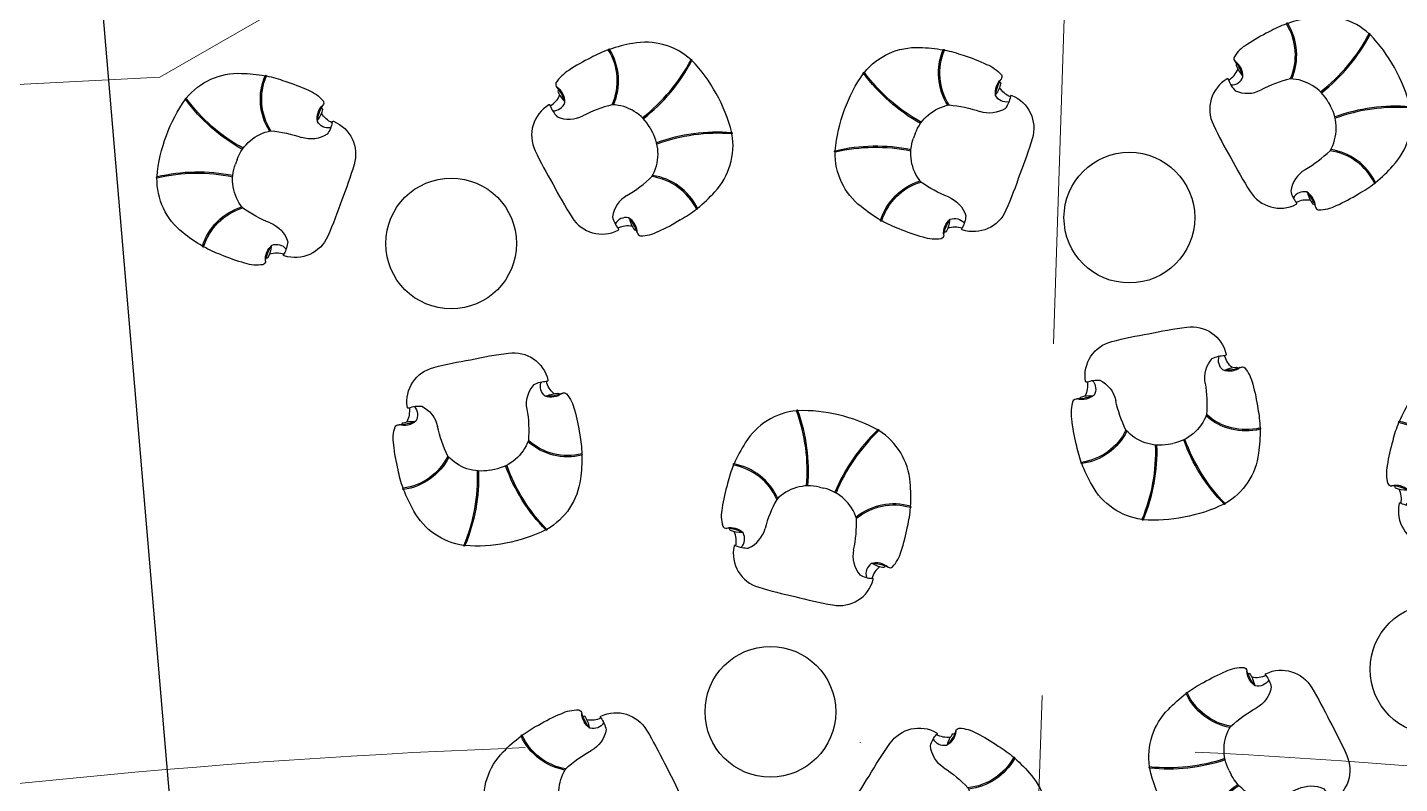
# Model space of a CAD drawing. Header units: millimetres. Extents: x 32582 to 41721, y -247935 to -234947.
# Drawn here: x 39395 to 39980, y -245826 to -245504 of the extents above; entities that cross this region are included whole.
import ezdxf

# ---------------------------------------------------------------- set-up
doc = ezdxf.new("R2010")
doc.units = ezdxf.units.MM
doc.header["$LTSCALE"] = 300
doc.header["$MEASUREMENT"] = 0
for name, pattern in [('DGN Style 2', [4.165224, 2.499135, -1.66609]), ('DGN Style 4', [1.902655, 0.950733, -0.475367, 0.001188, -0.475367]), ('TDME_Fave_column_LGM$0$HIDDENX2', [0.75, 0.5, -0.25])]:
    doc.linetypes.add(name, pattern=pattern)
for name, color, linetype in [('1', 1, 'Continuous'), ('I-FUR-LOOSE', 2, 'Continuous'), ('I-FURNITURE', 2, 'Continuous')]:
    doc.layers.add(name, color=color, linetype=linetype)
for name, color, linetype, lineweight in [('A-_ANOTREV3_--', 2, 'Continuous', 30), ('G-GRID_A', 1, 'DGN Style 4', 0), ('STRUCTURES', 3, 'DGN Style 2', 0), ('TDME_Fave_column_L3$0$A-_SLABEDGE_E-', 2, 'Continuous', 13), ('TDME_Fave_column_LGM$0$A-_SLABEDGE_E-', 2, 'Continuous', 13)]:
    doc.layers.add(name, color=color, linetype=linetype, lineweight=lineweight)
doc.layers.add('LEASE LINE', color=7, linetype='DGN Style 4', lineweight=30, true_color=0xf60929)

# ---------------------------------------------------------------- blocks, each defined once
blk = doc.blocks.new('A$C5ED46BB0')
at = {"layer": '1', "color": 1, "linetype": 'Continuous'}
blk.add_line((384.7, 478.6), (405.1, 478.6), dxfattribs=at)
for centre, radius, start, end in [((308, 499.5), 288.2, 108.87634, 162.06418), ((217.1, 773), 2.48, 18.08049, 198.08049), ((-417.1, 356.2), 756.5, 8.71309, 33.36234), ((386.6, 171.3), 625.2, 89.44713, 105.50824), ((-411.1, 355.8), 756.5, 8.86927, 33.53812), ((398.9, 135.5), 661, 74.92027, 90.53943), ((1201.4, 355.8), 756.5, 146.46188, 171.13073), ((1207.4, 356.2), 756.5, 146.63766, 171.28691), ((573.2, 773), 2.48, 341.91951, 161.91951), ((482.3, 499.5), 288.2, 17.93582, 71.12366), ((685.8, 366.8), 688.5, 161.24069, 169.71066), ((104.6, 366.8), 688.5, 10.28934, 18.75931), ((515.1, 404.4), 514, 171.07298, 180.20975), ((8.5, 486.9), 2.94, 94.8808, 246.62926), ((20.6, 234.1), 250.4, 37.12318, 93.03129), ((20.6, 234.1), 256, 37.60566, 92.75981), ((384.7, 287.2), 191.5, 89.99608, 149.1802), ((405.6, 287.2), 191.5, 30.8198, 90.1724), ((769.7, 234.1), 256, 87.24019, 142.39434), ((769.7, 234.1), 250.4, 86.96871, 142.87682), ((781.8, 486.9), 2.94, 293.37074, 85.1192), ((275.2, 404.4), 514, 359.79025, 8.92702), ((774.4, 360.3), 774.4, 176.87221, 184.848), ((761.4, 239.2), 560.5, 164.89364, 178.57509), ((28.9, 239.2), 560.5, 1.42491, 15.10636), ((15.9, 360.3), 774.4, 355.152, 3.12779), ((164.2, 299.1), 161.5, 181.52196, 209.01815), ((626.1, 299.1), 161.5, 330.98185, 358.47804), ((75.3, 255.7), 125.8, 307.09221, 358.82462), ((715.1, 255.7), 125.8, 181.17538, 232.90779), ((36.2, 231.3), 16.9, 218.53741, 288.07339), ((76, 147.2), 76.4, 59.65699, 116.93472), ((73.3, 46.3), 172.2, 76.54424, 100.33403), ((60.4, 216.7), 6.26, 173.01004, 252.10162), ((75.2, 323.7), 114.2, 261.57818, 287.35531), ((-3.5, 147.1), 101.1, 2.90356, 38.14216), ((75.3, 178.5), 52.4, 329.20857, 41.33041), ((715.1, 178.5), 52.4, 138.66959, 210.79143), ((714.3, 147.2), 76.4, 63.06528, 120.34301), ((717.1, 46.3), 172.2, 79.66597, 103.45576), ((715.1, 323.7), 114.2, 252.64469, 278.42182), ((793.9, 147.1), 101.1, 141.85784, 177.09644), ((729.9, 216.7), 6.26, 287.89838, 6.98996), ((754.1, 231.3), 16.9, 251.92661, 321.46259), ((93.9, 149.4), 3.95, 48.55626, 185.84551), ((240.2, 153.5), 150.2, 181.72695, 267.27427), ((116.7, 282.9), 132.1, 261.22047, 285.12298), ((550.2, 153.5), 150.2, 272.72573, 358.27305), ((673.6, 282.9), 132.1, 254.87702, 278.77953), ((696.4, 149.4), 3.95, 354.15449, 131.44374), ((342.3, 1741), 1741, 266.40147, 271.65771), ((444.6, 1851.7), 1851.7, 268.39259, 273.4893)]:
    blk.add_arc(centre, radius, start, end, dxfattribs=at)

msp = doc.modelspace()

# ---------------------------------------------------------------- linework, layer by layer
at = {"layer": 'A-_ANOTREV3_--'}
msp.add_lwpolyline([(39472.24, -246022.8), (39426.23, -245481.05, 0.080701), (38189.46, -245848.39), (38412.31, -246312.64, -0.090488), (39472.24, -246022.8)], format="xyb", close=True, dxfattribs=at)
at = {"layer": 'G-GRID_A'}
for radius, start, end in [(3641, 72.09645, 122.49066), (3241, 61.86938, 122.23953)]:
    msp.add_arc((39728.58, -249049.26), radius, start, end, dxfattribs=at)
at = {"layer": 'I-FUR-LOOSE'}
for centre in [(39864.98, -245584.7), (39575.98, -245595.73), (39995.44, -245777.15), (39712.01, -245795.26)]:
    msp.add_circle(centre, 27.85, dxfattribs=at)
at = {"layer": 'I-FURNITURE', "color": 1, "elevation": -0.01}
msp.add_lwpolyline([(39738.7, -244854.79), (39966.64, -245323.46), (39833.65, -245388.25), (39830.77, -245469.72, 0.115658), (38210.58, -245803.42), (38147.06, -245664.84), (38333.34, -245575.42), (38132.61, -245157.26), (38071.24, -245186.41), (37710.63, -244432.52), (37554.16, -244507.63), (37463.97, -244319.75), (37523.77, -244273.97), (37473.79, -244208.84, -0.077981), (39208.31, -243307.89), (39417.66, -243737.75), (39240.01, -243824.26), (39374.46, -244106.38), (39300.4, -244142.4), (39433.81, -244416.68), (39508, -244380.59), (39664.31, -244701.93)], format="xyb", dxfattribs=at)
at = {"layer": 'LEASE LINE'}
msp.add_lwpolyline([(39835.59, -245474.92), (39837.73, -245414.39), (40693.11, -244997.59, 0.028624), (41205.06, -245579.83), (41051.18, -245721.46, 0.063438), (40172.73, -245495.91), (40104.06, -246036.06, 0.143824), (38412.31, -246312.64), (38176.77, -245821.96, -0.117062), (39835.59, -245474.92)], format="xyb", close=True, dxfattribs=at)
at = {"layer": 'STRUCTURES', "color": 3, "ltscale": 0.3}
for p, q in [((39930.34, -245249.2), (39451.85, -245524.9)), ((39820.42, -246013.11), (39840.3, -245405.87, 0)), ((39451.85, -245524.9), (39058.34, -245544.59))]:
    msp.add_line(p, q, dxfattribs=at)
at = {"layer": 'TDME_Fave_column_L3$0$A-_SLABEDGE_E-'}
msp.add_arc((39728.58, -249049.26), 3581, 88.36469, 120.19532, dxfattribs=at)
at = {"layer": 'TDME_Fave_column_LGM$0$A-_SLABEDGE_E-', "linetype": 'TDME_Fave_column_LGM$0$HIDDENX2'}
msp.add_arc((45476.36, -241307.82, 0), 6252.89, 193.700373, 224.843645, dxfattribs=at)

# ---------------------------------------------------------------- block references
at = {"layer": 'I-FURNITURE', "yscale": 0.1, "zscale": 0.1}
for p, xscale, rotation in [((39889.21, -245524.95), 0.1, 298.9341857712046), ((39600.21, -245535.99), 0.1, 298.9341857712046), ((39831.94, -245529.33), -0.1, 69.81429156383321), ((39542.94, -245540.37), -0.1, 69.81429156383321), ((39834.63, -245641.58), -0.1, 190.9102969012827), ((39545.63, -245652.62), -0.1, 190.9102969012827), ((39967.71, -245718.95), 0.1, 346.4877782631288), ((39684.28, -245737.06), 0.1, 346.4877782631288), ((39932.29, -245764.16), -0.1, 117.3678840557575), ((39648.86, -245782.28), -0.1, 117.3678840557575), ((39733.51, -245856.05), -0.1, 238.463889393207)]:
    msp.add_blockref('A$C5ED46BB0', p, dxfattribs=dict(at, xscale=xscale, rotation=rotation))

doc.saveas('drawing.dxf')
